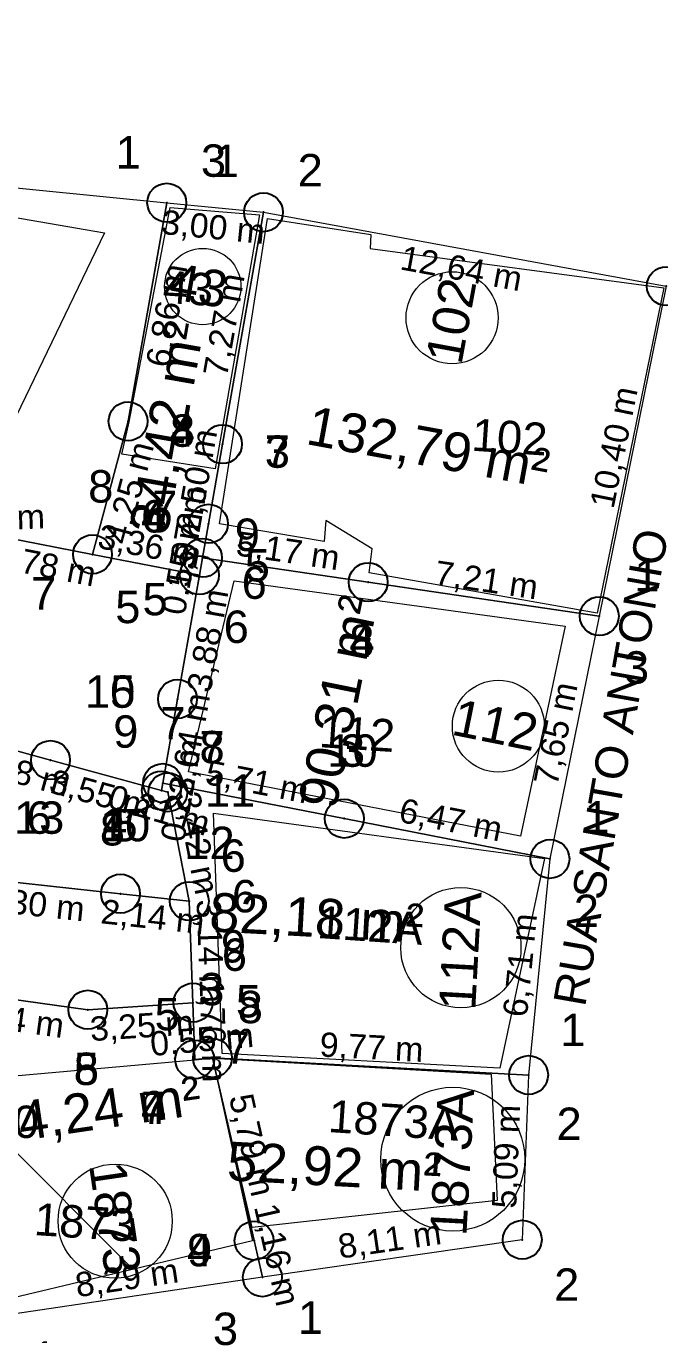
# Model space of a CAD drawing. Extents: x 578787 to 581140, y 9719065 to 9720647.
# Drawn here: x 579953.6 to 579973.16, y 9720291.15 to 9720331.56 of the extents above; entities that cross this region are included whole.
import ezdxf
from ezdxf.enums import TextEntityAlignment as Align

# ---------------------------------------------------------------- set-up
doc = ezdxf.new("R2010")
doc.units = 0
doc.header["$XCLIPFRAME"] = 2
doc.linetypes.add('INVISIBLE', pattern=[2, -1, -1])
doc.layers.get('0').update_dxf_attribs({"lineweight": 0})
for name, color, linetype, lineweight in [('AREA_DOS_LOTES', 32, 'Continuous', 0), ('ARQ_COTAS', 1, 'Continuous', 0), ('COTAS_DOS_LOTES', 41, 'Continuous', 0), ('EDIFICACAO_NOVO', 4, 'Continuous', 0), ('EDIFICACAO_pol', 254, 'Continuous', 0), ('IMAGEMGEO', 7, 'Continuous', 0), ('LOTE_NOVO', 3, 'Continuous', 0), ('NUMERO_DOS_LOTES', 158, 'Continuous', 0), ('ROGERIO', 2, 'Continuous', 0)]:
    doc.layers.add(name, color=color, linetype=linetype, lineweight=lineweight)
doc.layers.add('PONTOS_VERTICES', color=7, linetype='Continuous')
doc.layers.add('SIMBOLO_NOME', color=7, linetype='Continuous')
doc.styles.add('SIMBOLO_ATRIBUTOS', font='arial.ttf')
doc.styles.get("Standard").update_dxf_attribs({"font": 'arial.ttf'})
doc.styles.add('TXT_PROJETO', font='Swis721 LtCn BT')
doc.dimstyles.new('CT_POLIGONAL', dxfattribs={"dimtxt": 0.25, "dimasz": 1, "dimexe": 0.065, "dimexo": 0.05, "dimgap": 0.2, "dimtad": 1, "dimtoh": 1, "dimzin": 4, "dimdsep": 46, "dimtxsty": 'TXT_PROJETO', "dimblk1": 'BL100', "dimblk2": 'BL100', "dimsah": 1, "dimcen": 0.09, "dimse1": 1, "dimse2": 1, "dimsd1": 1, "dimsd2": 1, "dimclrd": 1, "dimclrt": 2, "dimadec": 0, "dimazin": 0, "dimtfac": 1, "dimtdec": 4, "dimtmove": 0, "dimatfit": 3, "dimfxl": 0.1, "dimtolj": 1, "dimtzin": 0, "dimarcsym": 0})
picture_1 = doc.add_image_def('image1.jpg', size_in_pixel=(1908, 878))
pattern_1 = [(135, (0, 0), (-30.6549586, -30.6549586), [])]

# ---------------------------------------------------------------- blocks, each defined once
blk = doc.blocks.new('*D42E8')
at = {"layer": 'ROGERIO', "color": 2, "insert": (579975.561, 9720281.407), "char_height": 0.25, "attachment_point": 8, "rotation": 5.3932, "style": 'TXT_PROJETO'}
blk.add_mtext('43.56', dxfattribs=at)
blk = doc.blocks.new('BL100')
at = {"layer": 'ARQ_COTAS'}
for p, q in [((0, -1.041), (0, 1.041)), ((-1.041, 0), (1.041, 0))]:
    blk.add_line(p, q, dxfattribs=at)
blk.add_circle((0, 0), 0.5, dxfattribs=at)
blk = doc.blocks.new('MODELO PADRAO REURB')
blk.add_circle((0, 0), 0.6)
blk.add_point((0, 0))
at = {"layer": 'SIMBOLO_NOME', "style": 'SIMBOLO_ATRIBUTOS'}
blk.add_attdef('Nome', text='', height=1, dxfattribs=at).set_placement((0.0089, 1.3249), align=Align.CENTER)

msp = doc.modelspace()

# ---------------------------------------------------------------- hatches: boundary and pattern name
at = {"layer": 'EDIFICACAO_NOVO'}
h = msp.add_hatch(dxfattribs=at)
h.set_pattern_fill('_USER', color=256, scale=30.654959, style=0, pattern_type=0)
h.set_pattern_definition(pattern_1)
h.paths.add_polyline_path([(579956.015, 9720325.182), (579951.799, 9720316.442), (579938.174, 9720322.033), (579940.686, 9720327.687), (579945.312, 9720326.725), (579944.628, 9720325.24), (579947.371, 9720323.877), (579948.552, 9720326.473)], flags=0)
h = msp.add_hatch(dxfattribs=at)
h.set_pattern_fill('_USER', color=256, scale=30.654959, style=0, pattern_type=0)
h.set_pattern_definition(pattern_1)
h.paths.add_polyline_path([(579958.044, 9720325.967), (579960.796, 9720325.738), (579959.433, 9720317.89), (579956.547, 9720318.352), (579956.777, 9720319.347)], flags=0)
h = msp.add_hatch(dxfattribs=at)
h.set_pattern_fill('_USER', color=256, scale=30.654959, style=0, pattern_type=0)
h.set_pattern_definition(pattern_1)
h.paths.add_polyline_path([(579973.285, 9720323.486), (579971.229, 9720313.436), (579964.19, 9720314.684), (579964.28, 9720315.422), (579962.851, 9720316.301), (579962.794, 9720315.654), (579959.566, 9720316.197), (579961.051, 9720325.624), (579964.237, 9720325.132), (579964.213, 9720324.703)], flags=0)
h = msp.add_hatch(dxfattribs=at)
h.set_pattern_fill('_USER', color=256, scale=30.654959, style=0, pattern_type=0)
h.set_pattern_definition(pattern_1)
h.paths.add_polyline_path([(579960.019, 9720314.434), (579970.237, 9720313.035), (579968.861, 9720306.554), (579958.612, 9720308.538)], flags=0)
h = msp.add_hatch(dxfattribs=at)
h.set_pattern_fill('_USER', color=256, scale=30.654959, style=0, pattern_type=0)
h.set_pattern_definition(pattern_1)
h.paths.add_polyline_path([(579959.381, 9720307.264), (579969.599, 9720305.864), (579968.223, 9720299.384), (579959.649, 9720299.838)], flags=0)
h = msp.add_hatch(dxfattribs=at)
h.set_pattern_fill('_USER', color=256, scale=30.654959, style=0, pattern_type=0)
h.set_pattern_definition(pattern_1)
h.paths.add_polyline_path([(579959.349, 9720299.7), (579960.582, 9720294.05), (579952.721, 9720292.176), (579951.486, 9720298.996), (579958.801, 9720299.645)], flags=0)
h = msp.add_hatch(dxfattribs=at)
h.set_pattern_fill('_USER', color=256, scale=30.654959, style=0, pattern_type=0)
h.set_pattern_definition(pattern_1)
h.paths.add_polyline_path([(579967.949, 9720299.197), (579968.138, 9720295.299), (579960.575, 9720294.466), (579959.355, 9720299.697)], flags=0)

# ---------------------------------------------------------------- linework, layer by layer
for points in [[(579956.015, 9720325.182), (579951.799, 9720316.442), (579938.174, 9720322.033), (579940.686, 9720327.687), (579945.312, 9720326.725), (579944.628, 9720325.24), (579947.371, 9720323.877), (579948.552, 9720326.473)], [(579958.044, 9720325.967), (579960.796, 9720325.738), (579959.433, 9720317.89), (579956.547, 9720318.352), (579956.777, 9720319.347)], [(579973.285, 9720323.486), (579971.229, 9720313.436), (579964.19, 9720314.684), (579964.28, 9720315.422), (579962.851, 9720316.301), (579962.794, 9720315.654), (579959.566, 9720316.197), (579961.051, 9720325.624), (579964.237, 9720325.132), (579964.213, 9720324.703)], [(579960.019, 9720314.434), (579970.237, 9720313.035), (579968.861, 9720306.554), (579958.612, 9720308.538)], [(579959.381, 9720307.264), (579969.599, 9720305.864), (579968.223, 9720299.384), (579959.649, 9720299.838)], [(579959.349, 9720299.7), (579960.582, 9720294.05), (579952.721, 9720292.176), (579951.486, 9720298.996), (579958.801, 9720299.645)], [(579967.949, 9720299.197), (579968.138, 9720295.299), (579960.575, 9720294.466), (579959.355, 9720299.697)]]:
    msp.add_lwpolyline(points, close=True, dxfattribs=at)
at = {"layer": 'LOTE_NOVO'}
for points in [[(579957.937, 9720326.112), (579956.742, 9720319.361), (579955.645, 9720315.253), (579952.914, 9720315.785), (579952.282, 9720315.763), (579951.613, 9720315.914), (579938.054, 9720321.761), (579935.683, 9720322.768), (579934.692, 9720323.269), (579939.417, 9720327.947)], [(579960.922, 9720325.816), (579959.659, 9720318.657), (579959.225, 9720316.198), (579959.039, 9720315.147), (579958.944, 9720314.609), (579955.645, 9720315.253), (579956.742, 9720319.361), (579957.937, 9720326.112)], [(579958.944, 9720314.609), (579958.269, 9720310.786), (579957.811, 9720308.191), (579957.771, 9720307.963), (579954.347, 9720308.901), (579952.729, 9720309.345), (579950.266, 9720310.14), (579929.126, 9720314.872), (579934.692, 9720323.269), (579935.683, 9720322.768), (579938.054, 9720321.761), (579951.613, 9720315.914), (579952.282, 9720315.763), (579952.914, 9720315.785), (579955.645, 9720315.253)], [(579929.126, 9720314.872), (579932.035, 9720314.227), (579950.251, 9720310.086), (579952.729, 9720309.345), (579954.347, 9720308.901), (579957.771, 9720307.963), (579957.97, 9720307.906), (579958.632, 9720304.545), (579956.508, 9720304.775), (579951.235, 9720305.344), (579950.555, 9720305.446), (579927.004, 9720309.178)], [(579959.039, 9720315.147), (579964.155, 9720314.395), (579971.29, 9720313.346), (579969.767, 9720305.848), (579963.418, 9720307.093), (579957.811, 9720308.191), (579958.269, 9720310.786), (579958.944, 9720314.609)], [(579927.004, 9720309.178), (579950.555, 9720305.446), (579951.235, 9720305.344), (579956.508, 9720304.775), (579958.632, 9720304.545), (579958.747, 9720301.409), (579955.5, 9720301.191), (579951.004, 9720301.815), (579950.938, 9720301.824), (579941.641, 9720303.095), (579946.287, 9720302.46), (579937.363, 9720303.68), (579931.57, 9720304.471), (579926.093, 9720305.22)], [(579969.767, 9720305.848), (579969.108, 9720299.174), (579959.35, 9720299.703), (579958.801, 9720299.654), (579958.747, 9720301.409), (579958.632, 9720304.545), (579957.97, 9720307.906), (579957.771, 9720307.963), (579957.811, 9720308.191), (579963.418, 9720307.093)], [(579952.69, 9720291.717), (579951.34, 9720298.983), (579951.004, 9720301.815), (579955.5, 9720301.191), (579958.747, 9720301.409), (579958.801, 9720299.654), (579959.35, 9720299.703), (579960.632, 9720294.062), (579960.889, 9720292.93)], [(579959.35, 9720299.703), (579969.108, 9720299.174), (579968.913, 9720294.089), (579960.889, 9720292.93), (579960.632, 9720294.062)]]:
    msp.add_lwpolyline(points, close=True, dxfattribs=at)
at = {"layer": 'LOTE_NOVO', "color": 3}
msp.add_lwpolyline([(579960.922, 9720325.816), (579973.36, 9720323.537), (579971.29, 9720313.346), (579964.155, 9720314.395), (579959.039, 9720315.147), (579959.225, 9720316.198), (579959.658, 9720318.656)], close=True, dxfattribs=at)
at = {"layer": 'NUMERO_DOS_LOTES', "color": 158}
for centre, radius in [((579959.048, 9720323.522), 1.178), ((579966.747, 9720322.558), 1.422), ((579968.174, 9720309.949), 1.419), ((579967.017, 9720303.107), 1.856), ((579966.768, 9720296.577), 2.221), ((579956.344, 9720294.662), 1.762)]:
    msp.add_circle(centre, radius, dxfattribs=at)

# ---------------------------------------------------------------- block references
at = {"layer": 'PONTOS_VERTICES'}
ref = msp.add_blockref('MODELO PADRAO REURB', (579957.937, 9720326.112), dxfattribs=at)
ref.add_attrib('Nome', '1', dxfattribs={"layer": 'SIMBOLO_NOME', "height": 1, "style": 'SIMBOLO_ATRIBUTOS'}).set_placement((579957.137, 9720327.168), align=Align.RIGHT)
ref = msp.add_blockref('MODELO PADRAO REURB', (579957.937, 9720326.112), dxfattribs=at)
ref.add_attrib('Nome', '3', (579958.993, 9720326.913), dxfattribs={"layer": 'SIMBOLO_NOME', "height": 1, "style": 'SIMBOLO_ATRIBUTOS'})
ref = msp.add_blockref('MODELO PADRAO REURB', (579960.922, 9720325.816), dxfattribs=at)
ref.add_attrib('Nome', '1', dxfattribs={"layer": 'SIMBOLO_NOME', "height": 1, "style": 'SIMBOLO_ATRIBUTOS'}).set_placement((579960.166, 9720326.904), align=Align.RIGHT)
ref = msp.add_blockref('MODELO PADRAO REURB', (579960.922, 9720325.816), dxfattribs=at)
ref.add_attrib('Nome', '2', (579961.978, 9720326.617), dxfattribs={"layer": 'SIMBOLO_NOME', "height": 1, "style": 'SIMBOLO_ATRIBUTOS'})
ref = msp.add_blockref('MODELO PADRAO REURB', (579973.36, 9720323.537), dxfattribs=at)
ref.add_attrib('Nome', '2', (579974.457, 9720324.28), dxfattribs={"layer": 'SIMBOLO_NOME', "height": 1, "style": 'SIMBOLO_ATRIBUTOS'})
ref = msp.add_blockref('MODELO PADRAO REURB', (579956.742, 9720319.361), dxfattribs=at)
ref.add_attrib('Nome', '4', dxfattribs={"layer": 'SIMBOLO_NOME', "height": 1, "style": 'SIMBOLO_ATRIBUTOS'}).set_placement((579958.036, 9720319.075), align=Align.MIDDLE_LEFT)
ref = msp.add_blockref('MODELO PADRAO REURB', (579956.742, 9720319.361), dxfattribs=at)
ref.add_attrib('Nome', '8', dxfattribs={"layer": 'SIMBOLO_NOME', "height": 1, "style": 'SIMBOLO_ATRIBUTOS'}).set_placement((579958.036, 9720319.075), align=Align.MIDDLE_LEFT)
ref = msp.add_blockref('MODELO PADRAO REURB', (579959.658, 9720318.656), dxfattribs=at)
ref.add_attrib('Nome', '7', dxfattribs={"layer": 'SIMBOLO_NOME', "height": 1, "style": 'SIMBOLO_ATRIBUTOS'}).set_placement((579960.963, 9720318.426), align=Align.MIDDLE_LEFT)
ref = msp.add_blockref('MODELO PADRAO REURB', (579959.659, 9720318.657), dxfattribs=at)
ref.add_attrib('Nome', '3', dxfattribs={"layer": 'SIMBOLO_NOME', "height": 1, "style": 'SIMBOLO_ATRIBUTOS'}).set_placement((579960.963, 9720318.427), align=Align.MIDDLE_LEFT)
ref = msp.add_blockref('MODELO PADRAO REURB', (579955.645, 9720315.253), dxfattribs=at)
ref.add_attrib('Nome', '8', dxfattribs={"layer": 'SIMBOLO_NOME', "height": 1, "style": 'SIMBOLO_ATRIBUTOS'}).set_placement((579955.898, 9720316.553), align=Align.BOTTOM_CENTER)
ref = msp.add_blockref('MODELO PADRAO REURB', (579959.039, 9720315.147), dxfattribs=at)
ref.add_attrib('Nome', '7', dxfattribs={"layer": 'SIMBOLO_NOME', "height": 1, "style": 'SIMBOLO_ATRIBUTOS'}).set_placement((579958.264, 9720316.222), align=Align.RIGHT)
ref = msp.add_blockref('MODELO PADRAO REURB', (579959.225, 9720316.198), dxfattribs=at)
ref.add_attrib('Nome', '4', dxfattribs={"layer": 'SIMBOLO_NOME', "height": 1, "style": 'SIMBOLO_ATRIBUTOS'}).set_placement((579957.92, 9720316.428), align=Align.MIDDLE_RIGHT)
ref = msp.add_blockref('MODELO PADRAO REURB', (579959.225, 9720316.198), dxfattribs=at)
ref.add_attrib('Nome', '6', dxfattribs={"layer": 'SIMBOLO_NOME', "height": 1, "style": 'SIMBOLO_ATRIBUTOS'}).set_placement((579957.92, 9720316.428), align=Align.MIDDLE_RIGHT)
ref = msp.add_blockref('MODELO PADRAO REURB', (579958.944, 9720314.609), dxfattribs=at)
ref.add_attrib('Nome', '9', (579960.036, 9720315.359), dxfattribs={"layer": 'SIMBOLO_NOME', "height": 1, "style": 'SIMBOLO_ATRIBUTOS'})
ref = msp.add_blockref('MODELO PADRAO REURB', (579955.645, 9720315.253), dxfattribs=at)
ref.add_attrib('Nome', '7', dxfattribs={"layer": 'SIMBOLO_NOME', "height": 1, "style": 'SIMBOLO_ATRIBUTOS'}).set_placement((579954.521, 9720314.55), align=Align.TOP_RIGHT)
ref = msp.add_blockref('MODELO PADRAO REURB', (579955.645, 9720315.253), dxfattribs=at)
ref.add_attrib('Nome', '5', dxfattribs={"layer": 'SIMBOLO_NOME', "height": 1, "style": 'SIMBOLO_ATRIBUTOS'}).set_placement((579956.347, 9720314.129), align=Align.TOP_LEFT)
ref = msp.add_blockref('MODELO PADRAO REURB', (579959.039, 9720315.147), dxfattribs=at)
ref.add_attrib('Nome', '5', dxfattribs={"layer": 'SIMBOLO_NOME', "height": 1, "style": 'SIMBOLO_ATRIBUTOS'}).set_placement((579957.965, 9720314.372), align=Align.TOP_RIGHT)
ref = msp.add_blockref('MODELO PADRAO REURB', (579959.039, 9720315.147), dxfattribs=at)
ref.add_attrib('Nome', '5', dxfattribs={"layer": 'SIMBOLO_NOME', "height": 1, "style": 'SIMBOLO_ATRIBUTOS'}).set_placement((579960.344, 9720314.917), align=Align.MIDDLE_LEFT)
ref = msp.add_blockref('MODELO PADRAO REURB', (579958.944, 9720314.609), dxfattribs=at)
ref.add_attrib('Nome', '6', dxfattribs={"layer": 'SIMBOLO_NOME', "height": 1, "style": 'SIMBOLO_ATRIBUTOS'}).set_placement((579960.249, 9720314.379), align=Align.MIDDLE_LEFT)
ref = msp.add_blockref('MODELO PADRAO REURB', (579958.944, 9720314.609), dxfattribs=at)
ref.add_attrib('Nome', '6', dxfattribs={"layer": 'SIMBOLO_NOME', "height": 1, "style": 'SIMBOLO_ATRIBUTOS'}).set_placement((579959.694, 9720313.517), align=Align.TOP_LEFT)
ref = msp.add_blockref('MODELO PADRAO REURB', (579964.155, 9720314.395), dxfattribs=at)
ref.add_attrib('Nome', '4', dxfattribs={"layer": 'SIMBOLO_NOME', "height": 1, "style": 'SIMBOLO_ATRIBUTOS'}).set_placement((579963.962, 9720313.084), align=Align.TOP_CENTER)
ref = msp.add_blockref('MODELO PADRAO REURB', (579964.155, 9720314.395), dxfattribs=at)
ref.add_attrib('Nome', '8', dxfattribs={"layer": 'SIMBOLO_NOME', "height": 1, "style": 'SIMBOLO_ATRIBUTOS'}).set_placement((579963.962, 9720313.084), align=Align.TOP_CENTER)
ref = msp.add_blockref('MODELO PADRAO REURB', (579971.29, 9720313.346), dxfattribs=at)
ref.add_attrib('Nome', '1', (579972.374, 9720314.107), dxfattribs={"layer": 'SIMBOLO_NOME', "height": 1, "style": 'SIMBOLO_ATRIBUTOS'})
ref = msp.add_blockref('MODELO PADRAO REURB', (579971.29, 9720313.346), dxfattribs=at)
ref.add_attrib('Nome', '3', dxfattribs={"layer": 'SIMBOLO_NOME', "height": 1, "style": 'SIMBOLO_ATRIBUTOS'}).set_placement((579972.051, 9720312.261), align=Align.TOP_LEFT)
ref = msp.add_blockref('MODELO PADRAO REURB', (579958.269, 9720310.786), dxfattribs=at)
ref.add_attrib('Nome', '10', dxfattribs={"layer": 'SIMBOLO_NOME', "height": 1, "style": 'SIMBOLO_ATRIBUTOS'}).set_placement((579956.965, 9720311.016), align=Align.MIDDLE_RIGHT)
ref = msp.add_blockref('MODELO PADRAO REURB', (579958.269, 9720310.786), dxfattribs=at)
ref.add_attrib('Nome', '5', dxfattribs={"layer": 'SIMBOLO_NOME', "height": 1, "style": 'SIMBOLO_ATRIBUTOS'}).set_placement((579956.965, 9720311.016), align=Align.MIDDLE_RIGHT)
ref = msp.add_blockref('MODELO PADRAO REURB', (579957.771, 9720307.963), dxfattribs=at)
ref.add_attrib('Nome', '7', dxfattribs={"layer": 'SIMBOLO_NOME', "height": 1, "style": 'SIMBOLO_ATRIBUTOS'}).set_placement((579958.131, 9720309.239), align=Align.BOTTOM_CENTER)
ref = msp.add_blockref('MODELO PADRAO REURB', (579957.811, 9720308.191), dxfattribs=at)
ref.add_attrib('Nome', '9', dxfattribs={"layer": 'SIMBOLO_NOME', "height": 1, "style": 'SIMBOLO_ATRIBUTOS'}).set_placement((579957.062, 9720309.283), align=Align.RIGHT)
ref = msp.add_blockref('MODELO PADRAO REURB', (579957.97, 9720307.906), dxfattribs=at)
ref.add_attrib('Nome', '8', (579958.947, 9720308.801), dxfattribs={"layer": 'SIMBOLO_NOME', "height": 1, "style": 'SIMBOLO_ATRIBUTOS'})
ref = msp.add_blockref('MODELO PADRAO REURB', (579957.97, 9720307.906), dxfattribs=at)
ref.add_attrib('Nome', '7', (579958.947, 9720308.801), dxfattribs={"layer": 'SIMBOLO_NOME', "height": 1, "style": 'SIMBOLO_ATRIBUTOS'})
ref = msp.add_blockref('MODELO PADRAO REURB', (579963.418, 9720307.093), dxfattribs=at)
ref.add_attrib('Nome', '3', dxfattribs={"layer": 'SIMBOLO_NOME', "height": 1, "style": 'SIMBOLO_ATRIBUTOS'}).set_placement((579963.672, 9720308.393), align=Align.BOTTOM_CENTER)
ref = msp.add_blockref('MODELO PADRAO REURB', (579963.418, 9720307.093), dxfattribs=at)
ref.add_attrib('Nome', '10', dxfattribs={"layer": 'SIMBOLO_NOME', "height": 1, "style": 'SIMBOLO_ATRIBUTOS'}).set_placement((579963.672, 9720308.393), align=Align.BOTTOM_CENTER)
ref = msp.add_blockref('MODELO PADRAO REURB', (579954.347, 9720308.901), dxfattribs=at)
ref.add_attrib('Nome', '13', dxfattribs={"layer": 'SIMBOLO_NOME', "height": 1, "style": 'SIMBOLO_ATRIBUTOS'}).set_placement((579953.997, 9720307.624), align=Align.TOP_CENTER)
ref = msp.add_blockref('MODELO PADRAO REURB', (579954.347, 9720308.901), dxfattribs=at)
ref.add_attrib('Nome', '6', dxfattribs={"layer": 'SIMBOLO_NOME', "height": 1, "style": 'SIMBOLO_ATRIBUTOS'}).set_placement((579953.997, 9720307.624), align=Align.TOP_CENTER)
ref = msp.add_blockref('MODELO PADRAO REURB', (579957.811, 9720308.191), dxfattribs=at)
ref.add_attrib('Nome', '4', dxfattribs={"layer": 'SIMBOLO_NOME', "height": 1, "style": 'SIMBOLO_ATRIBUTOS'}).set_placement((579956.719, 9720307.441), align=Align.TOP_RIGHT)
ref = msp.add_blockref('MODELO PADRAO REURB', (579957.811, 9720308.191), dxfattribs=at)
ref.add_attrib('Nome', '11', dxfattribs={"layer": 'SIMBOLO_NOME', "height": 1, "style": 'SIMBOLO_ATRIBUTOS'}).set_placement((579959.116, 9720307.96), align=Align.MIDDLE_LEFT)
ref = msp.add_blockref('MODELO PADRAO REURB', (579957.771, 9720307.963), dxfattribs=at)
ref.add_attrib('Nome', '8', dxfattribs={"layer": 'SIMBOLO_NOME', "height": 1, "style": 'SIMBOLO_ATRIBUTOS'}).set_placement((579956.647, 9720307.263), align=Align.TOP_RIGHT)
ref = msp.add_blockref('MODELO PADRAO REURB', (579957.771, 9720307.963), dxfattribs=at)
ref.add_attrib('Nome', '12', dxfattribs={"layer": 'SIMBOLO_NOME', "height": 1, "style": 'SIMBOLO_ATRIBUTOS'}).set_placement((579958.48, 9720306.844), align=Align.TOP_LEFT)
ref = msp.add_blockref('MODELO PADRAO REURB', (579969.767, 9720305.848), dxfattribs=at)
ref.add_attrib('Nome', '1', (579970.83, 9720306.639), dxfattribs={"layer": 'SIMBOLO_NOME', "height": 1, "style": 'SIMBOLO_ATRIBUTOS'})
ref = msp.add_blockref('MODELO PADRAO REURB', (579956.508, 9720304.775), dxfattribs=at)
ref.add_attrib('Nome', '10', dxfattribs={"layer": 'SIMBOLO_NOME', "height": 1, "style": 'SIMBOLO_ATRIBUTOS'}).set_placement((579956.65, 9720306.092), align=Align.BOTTOM_CENTER)
ref = msp.add_blockref('MODELO PADRAO REURB', (579956.508, 9720304.775), dxfattribs=at)
ref.add_attrib('Nome', '5', dxfattribs={"layer": 'SIMBOLO_NOME', "height": 1, "style": 'SIMBOLO_ATRIBUTOS'}).set_placement((579956.65, 9720306.092), align=Align.BOTTOM_CENTER)
ref = msp.add_blockref('MODELO PADRAO REURB', (579958.632, 9720304.545), dxfattribs=at)
ref.add_attrib('Nome', '6', (579959.601, 9720305.449), dxfattribs={"layer": 'SIMBOLO_NOME', "height": 1, "style": 'SIMBOLO_ATRIBUTOS'})
ref = msp.add_blockref('MODELO PADRAO REURB', (579969.767, 9720305.848), dxfattribs=at)
ref.add_attrib('Nome', '2', dxfattribs={"layer": 'SIMBOLO_NOME', "height": 1, "style": 'SIMBOLO_ATRIBUTOS'}).set_placement((579970.503, 9720304.746), align=Align.TOP_LEFT)
ref = msp.add_blockref('MODELO PADRAO REURB', (579958.632, 9720304.545), dxfattribs=at)
ref.add_attrib('Nome', '6', dxfattribs={"layer": 'SIMBOLO_NOME', "height": 1, "style": 'SIMBOLO_ATRIBUTOS'}).set_placement((579959.948, 9720304.698), align=Align.MIDDLE_LEFT)
ref = msp.add_blockref('MODELO PADRAO REURB', (579958.632, 9720304.545), dxfattribs=at)
ref.add_attrib('Nome', '9', dxfattribs={"layer": 'SIMBOLO_NOME', "height": 1, "style": 'SIMBOLO_ATRIBUTOS'}).set_placement((579959.608, 9720303.65), align=Align.TOP_LEFT)
ref = msp.add_blockref('MODELO PADRAO REURB', (579958.747, 9720301.409), dxfattribs=at)
ref.add_attrib('Nome', '6', (579959.637, 9720302.391), dxfattribs={"layer": 'SIMBOLO_NOME', "height": 1, "style": 'SIMBOLO_ATRIBUTOS'})
ref = msp.add_blockref('MODELO PADRAO REURB', (579959.35, 9720299.703), dxfattribs=at)
ref.add_attrib('Nome', '3', dxfattribs={"layer": 'SIMBOLO_NOME', "height": 1, "style": 'SIMBOLO_ATRIBUTOS'}).set_placement((579959.326, 9720301.028), align=Align.BOTTOM_CENTER)
ref = msp.add_blockref('MODELO PADRAO REURB', (579958.747, 9720301.409), dxfattribs=at)
ref.add_attrib('Nome', '5', dxfattribs={"layer": 'SIMBOLO_NOME', "height": 1, "style": 'SIMBOLO_ATRIBUTOS'}).set_placement((579960.072, 9720301.454), align=Align.MIDDLE_LEFT)
ref = msp.add_blockref('MODELO PADRAO REURB', (579958.747, 9720301.409), dxfattribs=at)
ref.add_attrib('Nome', '7', dxfattribs={"layer": 'SIMBOLO_NOME', "height": 1, "style": 'SIMBOLO_ATRIBUTOS'}).set_placement((579959.732, 9720300.523), align=Align.TOP_LEFT)
ref = msp.add_blockref('MODELO PADRAO REURB', (579955.5, 9720301.191), dxfattribs=at)
ref.add_attrib('Nome', '8', dxfattribs={"layer": 'SIMBOLO_NOME', "height": 1, "style": 'SIMBOLO_ATRIBUTOS'}).set_placement((579955.454, 9720299.867), align=Align.TOP_CENTER)
ref = msp.add_blockref('MODELO PADRAO REURB', (579955.5, 9720301.191), dxfattribs=at)
ref.add_attrib('Nome', '5', dxfattribs={"layer": 'SIMBOLO_NOME', "height": 1, "style": 'SIMBOLO_ATRIBUTOS'}).set_placement((579955.454, 9720299.867), align=Align.TOP_CENTER)
ref = msp.add_blockref('MODELO PADRAO REURB', (579959.35, 9720299.703), dxfattribs=at)
ref.add_attrib('Nome', '5', dxfattribs={"layer": 'SIMBOLO_NOME', "height": 1, "style": 'SIMBOLO_ATRIBUTOS'}).set_placement((579958.337, 9720300.558), align=Align.RIGHT)
ref = msp.add_blockref('MODELO PADRAO REURB', (579959.35, 9720299.703), dxfattribs=at)
ref.add_attrib('Nome', '8', (579960.129, 9720300.775), dxfattribs={"layer": 'SIMBOLO_NOME', "height": 1, "style": 'SIMBOLO_ATRIBUTOS'})
ref = msp.add_blockref('MODELO PADRAO REURB', (579969.108, 9720299.174), dxfattribs=at)
ref.add_attrib('Nome', '1', (579970.087, 9720300.067), dxfattribs={"layer": 'SIMBOLO_NOME', "height": 1, "style": 'SIMBOLO_ATRIBUTOS'})
ref = msp.add_blockref('MODELO PADRAO REURB', (579958.801, 9720299.654), dxfattribs=at)
ref.add_attrib('Nome', '4', dxfattribs={"layer": 'SIMBOLO_NOME', "height": 1, "style": 'SIMBOLO_ATRIBUTOS'}).set_placement((579957.922, 9720298.662), align=Align.TOP_RIGHT)
ref = msp.add_blockref('MODELO PADRAO REURB', (579958.801, 9720299.654), dxfattribs=at)
ref.add_attrib('Nome', '7', dxfattribs={"layer": 'SIMBOLO_NOME', "height": 1, "style": 'SIMBOLO_ATRIBUTOS'}).set_placement((579957.922, 9720298.662), align=Align.TOP_RIGHT)
ref = msp.add_blockref('MODELO PADRAO REURB', (579951.34, 9720298.983), dxfattribs=at)
ref.add_attrib('Nome', '10', dxfattribs={"layer": 'SIMBOLO_NOME', "height": 1, "style": 'SIMBOLO_ATRIBUTOS'}).set_placement((579952.431, 9720298.23), align=Align.TOP_LEFT)
ref = msp.add_blockref('MODELO PADRAO REURB', (579969.108, 9720299.174), dxfattribs=at)
ref.add_attrib('Nome', '2', dxfattribs={"layer": 'SIMBOLO_NOME', "height": 1, "style": 'SIMBOLO_ATRIBUTOS'}).set_placement((579969.971, 9720298.169), align=Align.TOP_LEFT)
ref = msp.add_blockref('MODELO PADRAO REURB', (579960.632, 9720294.062), dxfattribs=at)
ref.add_attrib('Nome', '4', dxfattribs={"layer": 'SIMBOLO_NOME', "height": 1, "style": 'SIMBOLO_ATRIBUTOS'}).set_placement((579959.34, 9720293.768), align=Align.MIDDLE_RIGHT)
ref = msp.add_blockref('MODELO PADRAO REURB', (579960.632, 9720294.062), dxfattribs=at)
ref.add_attrib('Nome', '9', dxfattribs={"layer": 'SIMBOLO_NOME', "height": 1, "style": 'SIMBOLO_ATRIBUTOS'}).set_placement((579959.34, 9720293.768), align=Align.MIDDLE_RIGHT)
ref = msp.add_blockref('MODELO PADRAO REURB', (579968.913, 9720294.089), dxfattribs=at)
ref.add_attrib('Nome', '2', dxfattribs={"layer": 'SIMBOLO_NOME', "height": 1, "style": 'SIMBOLO_ATRIBUTOS'}).set_placement((579969.897, 9720293.203), align=Align.TOP_LEFT)
ref = msp.add_blockref('MODELO PADRAO REURB', (579960.889, 9720292.93), dxfattribs=at)
ref.add_attrib('Nome', '3', dxfattribs={"layer": 'SIMBOLO_NOME', "height": 1, "style": 'SIMBOLO_ATRIBUTOS'}).set_placement((579960.139, 9720291.838), align=Align.TOP_RIGHT)
ref = msp.add_blockref('MODELO PADRAO REURB', (579960.889, 9720292.93), dxfattribs=at)
ref.add_attrib('Nome', '1', dxfattribs={"layer": 'SIMBOLO_NOME', "height": 1, "style": 'SIMBOLO_ATRIBUTOS'}).set_placement((579961.983, 9720292.182), align=Align.TOP_LEFT)
ref = msp.add_blockref('MODELO PADRAO REURB', (579952.69, 9720291.717), dxfattribs=at)
ref.add_attrib('Nome', '1', dxfattribs={"layer": 'SIMBOLO_NOME', "height": 1, "style": 'SIMBOLO_ATRIBUTOS'}).set_placement((579953.769, 9720290.947), align=Align.TOP_LEFT)

# ---------------------------------------------------------------- texts
at = {"layer": 'AREA_DOS_LOTES', "color": 32}
for s, rotation, p in [('34,42 m²', 79.9911, (579958.036, 9720319.148)), ('132,79 m²', 349.6161, (579965.995, 9720318.475)), ('90,31 m²', 78.5206, (579963.327, 9720310.682)), ('82,18 m²', 356.8958, (579962.557, 9720303.933)), ('74,24 m²', 8.4189, (579955.716, 9720297.982)), ('52,92 m²', 356.8956, (579963.106, 9720296.243))]:
    msp.add_text(s, height=1.2, rotation=rotation, dxfattribs=at).set_placement(p, align=Align.MIDDLE)
at = {"layer": 'COTAS_DOS_LOTES', "color": 41}
for s, rotation, p in [('3,00 m', 354.3492, (579959.338, 9720324.994)), ('12,64 m', 349.6161, (579966.968, 9720323.717)), ('6,86 m', 79.9675, (579958.3, 9720322.567)), ('7,27 m', 79.9911, (579960.069, 9720322.277)), ('10,40 m', 78.5206, (579972.104, 9720318.487)), ('2,50 m', 79.9911, (579959.22, 9720317.468)), ('4,25 m', 75.0436, (579957.137, 9720317.062)), ('1,07 m', 79.9911, (579958.911, 9720315.713)), ('0,63 m', 2.0383, (579952.59, 9720315.999)), ('0,55 m', 79.9911, (579958.77, 9720314.919)), ('3,36 m', 348.9647, (579957.337, 9720315.152)), ('5,17 m', 351.6339, (579961.629, 9720314.994)), ('2,78 m', 348.9644, (579954.093, 9720314.562)), ('7,21 m', 351.6339, (579967.754, 9720314.093)), ('3,88 m', 79.9908, (579959.567, 9720312.528)), ('7,65 m', 78.5206, (579970.308, 9720309.643)), ('2,64 m', 79.9911, (579959.001, 9720309.319)), ('1,68 m', 344.6828, (579953.282, 9720308.182)), ('0,23 m', 79.9794, (579958.751, 9720307.908)), ('5,71 m', 348.9214, (579960.658, 9720307.863)), ('3,55 m', 344.6822, (579955.803, 9720307.491)), ('0,21 m', 343.8383, (579957.6, 9720306.998)), ('3,42 m', 281.1386, (579958.521, 9720306.27)), ('6,47 m', 348.9161, (579966.636, 9720306.692)), ('5,30 m', 353.8392, (579953.768, 9720304.09)), ('2,14 m', 353.8378, (579957.466, 9720303.691)), ('3,14 m', 272.1147, (579958.914, 9720302.987)), ('6,71 m', 84.3589, (579969.214, 9720302.534)), ('1,76 m', 271.7456, (579958.999, 9720300.539)), ('4,54 m', 352.0989, (579953.124, 9720300.537)), ('3,25 m', 3.8464, (579957.19, 9720300.328)), ('0,55 m', 5.1492, (579959.055, 9720299.903)), ('9,77 m', 356.8958, (579964.241, 9720299.663)), ('5,79 m', 282.805, (579960.21, 9720296.933)), ('5,09 m', 87.7986, (579968.786, 9720296.642)), ('1,16 m', 282.8078, (579960.98, 9720293.546)), ('8,11 m', 8.2189, (579964.869, 9720293.732)), ('8,29 m', 8.4189, (579956.757, 9720292.546))]:
    msp.add_text(s, height=0.75, rotation=rotation, dxfattribs=at).set_placement(p, align=Align.CENTER)
at = {"layer": 'EDIFICACAO_pol', "color": 2}
for s, p in [('43', (579957.793, 9720323.025)), ('102', (579967.326, 9720318.456)), ('112', (579962.619, 9720309.302)), ('112A', (579962.563, 9720303.408))]:
    msp.add_text(s, height=1, rotation=356.1858, dxfattribs=at).set_placement(p)
at = {"layer": 'EDIFICACAO_pol', "color": 0}
for s, rotation, p in [('RUA SANTO ANTONIO', 80.0305, (579970.849, 9720301.253)), ('1873A', 356.1859, (579962.9, 9720297.416)), ('1873', 356.1859, (579953.817, 9720294.235))]:
    msp.add_text(s, height=1, rotation=rotation, dxfattribs=at).set_placement(p)
at = {"layer": 'NUMERO_DOS_LOTES', "color": 158}
for s, rotation, p in [('43', 349.9911, (579958.839, 9720323.003)), ('102', 79.6161, (579967.268, 9720322.366)), ('112', 348.5206, (579967.973, 9720309.432)), ('112A', 86.8958, (579967.558, 9720302.983)), ('1873A', 86.8956, (579967.309, 9720296.454)), ('1873', 278.4189, (579955.789, 9720294.675))]:
    msp.add_text(s, height=1.125, rotation=rotation, dxfattribs=at).set_placement(p, align=Align.CENTER)

# ---------------------------------------------------------------- dimensions: what is measured, and where the dimension line sits
at = {"layer": 'ROGERIO'}
dim = msp.add_aligned_dim(p1=(579996.414, 9720292.274), p2=(579953.042, 9720288.179), distance=9.059, dimstyle='CT_POLIGONAL', dxfattribs=at)
dim.commit()
dim.dimension.update_dxf_attribs({"geometry": '*D42E8', "text_midpoint": (579975.549, 9720281.534)})

# ---------------------------------------------------------------- pictures from other files: only their frames are drawn
at = {"layer": 'IMAGEMGEO', "linetype": 'INVISIBLE'}
image = msp.add_image(picture_1, insert=(579744.404, 9720245.169), size_in_units=(568.298, 261.513), rotation=-0.26599, dxfattribs=at)
image.set_boundary_path([(-0.5, -0.5), (1907.5, 877.5)])

doc.saveas('drawing.dxf')
